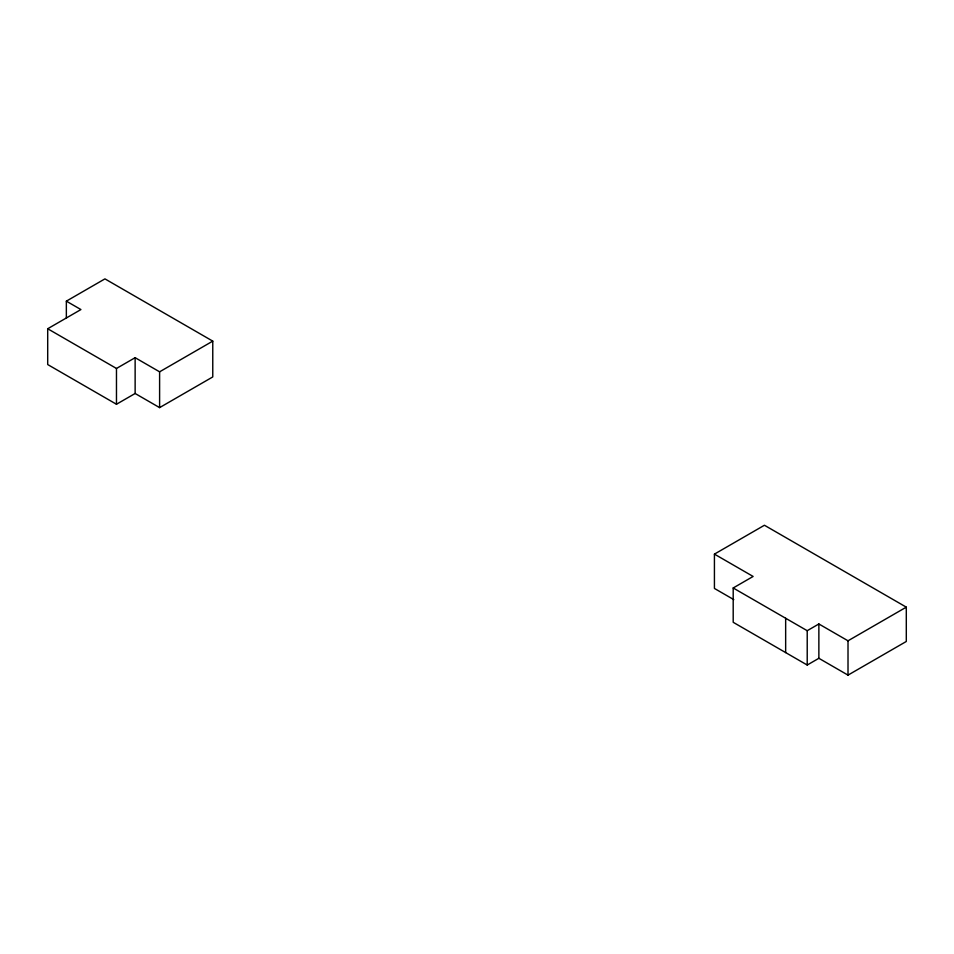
<?xml version="1.0" encoding="UTF-8"?>
<svg xmlns="http://www.w3.org/2000/svg" width="954" height="954" viewBox="0 0 954 954"><rect width="100%" height="100%" fill="white"/><g stroke="black" fill="none" stroke-linecap="round" stroke-linejoin="round"><path stroke-width="1.43" d="M66.351 301.154L104.94 278.878L212.766 341.127L212.766 376.937L159.604 407.62L135.134 393.489L116.471 404.257L47.7 364.547L47.7 328.748L80.923 309.561L66.351 301.154L66.351 318.338M47.7 328.748L116.471 368.459L135.134 357.69L159.604 371.821L212.766 341.127M714.427 554.119L764.428 525.249L906.3 607.149L906.3 641.47L848.011 675.122L818.866 658.296L807.215 665.033L733.197 622.294L733.197 587.974L753.123 576.454L714.427 554.119L714.427 588.439L733.781 599.613M733.197 587.974L807.215 630.701L818.866 623.976L848.011 640.802L906.3 607.149M848.011 640.802L848.011 675.122M818.866 623.976L818.866 658.296M807.215 630.701L807.215 665.033M785.655 618.252L785.655 652.584M159.604 371.821L159.604 407.62M135.134 357.69L135.134 393.489M116.471 368.459L116.471 404.257"/></g></svg>
